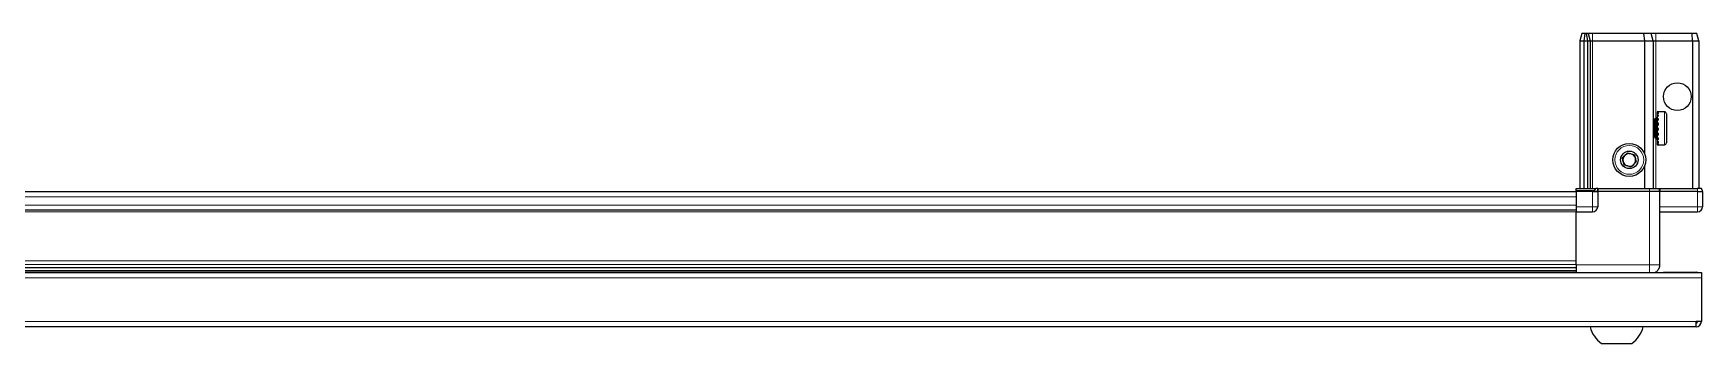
# Model space of a CAD drawing. Header units: millimetres. Extents: x 1219 to 5897, y -844 to 1914.
# Drawn here: x 2115 to 2775, y -844 to -722 of the extents above; entities that cross this region are included whole.
import ezdxf

# ---------------------------------------------------------------- set-up
doc = ezdxf.new("R2010")
doc.units = ezdxf.units.MM

msp = doc.modelspace()

# ---------------------------------------------------------------- linework, layer by layer
at = {"color": 7, "linetype": 'Continuous', "lineweight": 25}
for p, q in [((2726.96, -721.64), (2726.16, -724.64)), ((2726.16, -724.64), (2727.66, -724.64)), ((2726.16, -724.64), (2726.16, -782.94)), ((2728.11, -721.64), (2726.96, -721.64)), ((2728.11, -721.64), (2727.66, -724.64)), ((2727.66, -724.64), (2729.16, -724.64)), ((2727.66, -724.64), (2727.66, -782.94)), ((2728.61, -721.64), (2728.11, -721.64)), ((2728.61, -721.64), (2729.16, -724.64)), ((2729.35, -721.64), (2728.61, -721.64)), ((2729.16, -724.64), (2730.16, -724.64)), ((2729.16, -724.64), (2729.16, -782.94)), ((2729.35, -721.64), (2730.16, -724.64)), ((2731.16, -721.64), (2729.35, -721.64)), ((2730.16, -724.64), (2730.16, -782.94)), ((2730.16, -724.64), (2731.16, -724.64)), ((2751.32, -721.64), (2731.16, -721.64)), ((2731.16, -724.64), (2751.66, -724.64)), ((2751.32, -721.64), (2751.66, -724.64)), ((2754.35, -721.64), (2751.32, -721.64)), ((2751.66, -724.64), (2751.66, -769.14)), ((2751.66, -724.64), (2755.16, -724.64)), ((2755.16, -724.64), (2754.35, -721.64)), ((2756.16, -721.64), (2754.35, -721.64)), ((2755.16, -724.64), (2755.16, -782.94)), ((2755.16, -724.64), (2756.16, -724.64)), ((2770.5, -721.64), (2756.16, -721.64)), ((2756.16, -724.64), (2770.66, -724.64)), ((2770.66, -724.64), (2770.5, -721.64)), ((2772.35, -721.64), (2770.5, -721.64)), ((2770.66, -724.64), (2770.66, -782.94)), ((2770.66, -724.64), (2773.16, -724.64)), ((2773.16, -724.64), (2772.35, -721.64)), ((2773.16, -724.64), (2773.16, -782.94)), ((2755.19, -755.14), (2755.16, -755.14)), ((2755.67, -755.84), (2755.19, -755.14)), ((2755.19, -755.14), (2755.19, -763.14)), ((2756.16, -755.14), (2755.67, -755.84)), ((2755.67, -755.84), (2755.67, -762.45)), ((2756.16, -755.14), (2756.16, -763.14)), ((2756.66, -754.74), (2756.56, -754.74)), ((2756.56, -754.74), (2756.56, -763.54)), ((2759.56, -752.64), (2756.66, -752.64)), ((2757.16, -752.64), (2756.66, -752.64)), ((2756.66, -752.64), (2756.66, -752.69)), ((2756.66, -752.69), (2756.66, -752.98)), ((2757.16, -752.69), (2756.66, -752.69)), ((2757.16, -752.98), (2756.66, -752.98)), ((2756.66, -752.98), (2756.66, -753.25)), ((2757.16, -753.25), (2756.66, -753.25)), ((2756.66, -753.25), (2756.66, -753.92)), ((2757.16, -753.92), (2756.66, -753.92)), ((2756.66, -753.92), (2756.66, -754.39)), ((2756.66, -754.39), (2756.66, -755.36)), ((2757.16, -754.39), (2756.66, -754.39)), ((2757.16, -755.36), (2756.66, -755.36)), ((2756.66, -755.36), (2756.66, -755.99)), ((2756.66, -755.99), (2756.66, -757.18)), ((2757.16, -755.99), (2756.66, -755.99)), ((2757.16, -757.18), (2756.66, -757.18)), ((2756.66, -757.18), (2756.66, -757.82)), ((2757.16, -757.82), (2756.66, -757.82)), ((2756.66, -757.9), (2756.66, -759.19)), ((2757.16, -757.9), (2756.66, -757.9)), ((2757.16, -752.69), (2757.16, -752.64)), ((2757.16, -753.25), (2757.16, -752.98)), ((2757.16, -754.39), (2757.16, -753.92)), ((2757.16, -755.99), (2757.16, -755.36)), ((2757.16, -757.9), (2757.16, -757.18)), ((2760.36, -753.44), (2760.36, -764.84)), ((2755.16, -763.14), (2755.19, -763.14)), ((2755.19, -763.14), (2755.67, -762.45)), ((2755.67, -762.45), (2756.16, -763.14)), ((2756.56, -763.54), (2756.66, -763.54)), ((2757.16, -759.19), (2756.66, -759.19)), ((2757.16, -759.68), (2756.66, -759.68)), ((2756.66, -759.68), (2756.66, -759.93)), ((2756.66, -759.93), (2756.66, -761.2)), ((2757.16, -759.93), (2756.66, -759.93)), ((2757.16, -761.2), (2756.66, -761.2)), ((2756.66, -761.2), (2756.66, -761.89)), ((2756.66, -761.89), (2756.66, -763.01)), ((2757.16, -761.89), (2756.66, -761.89)), ((2757.16, -763.01), (2756.66, -763.01)), ((2756.66, -763.01), (2756.66, -763.57)), ((2756.66, -763.57), (2756.66, -764.43)), ((2757.16, -763.57), (2756.66, -763.57)), ((2757.16, -764.43), (2756.66, -764.43)), ((2756.66, -764.43), (2756.66, -764.83)), ((2756.66, -764.83), (2756.66, -765.34)), ((2757.16, -764.83), (2756.66, -764.83)), ((2757.16, -765.34), (2756.66, -765.34)), ((2756.66, -765.34), (2756.66, -765.52)), ((2756.66, -765.52), (2756.66, -765.64)), ((2757.16, -765.52), (2756.66, -765.52)), ((2756.66, -765.64), (2759.56, -765.64)), ((2757.16, -759.93), (2757.16, -759.19)), ((2757.16, -761.89), (2757.16, -761.2)), ((2757.16, -763.57), (2757.16, -763.01)), ((2757.16, -764.83), (2757.16, -764.43)), ((2757.16, -765.52), (2757.16, -765.34)), ((2751.66, -774.14), (2751.66, -782.94)), ((2724.66, -784.29), (2084.66, -784.29)), ((2724.66, -783.81), (2724.66, -782.94)), ((2724.66, -782.94), (2732.48, -782.94)), ((2731.16, -783.81), (2724.66, -783.81)), ((2724.66, -784.14), (2724.66, -783.81)), ((2731.16, -784.14), (2724.66, -784.14)), ((2724.66, -784.14), (2724.66, -790.14)), ((2731.16, -784.14), (2733.16, -784.14)), ((2733.16, -784.14), (2731.16, -784.14)), ((2733.16, -782.94), (2732.48, -782.94)), ((2733.16, -784.14), (2733.16, -782.94)), ((2733.16, -782.94), (2733.36, -782.94)), ((2733.36, -784.14), (2733.16, -784.14)), ((2733.16, -784.14), (2733.16, -790.14)), ((2733.36, -782.94), (2753.66, -782.94)), ((2753.66, -784.14), (2733.36, -784.14)), ((2753.66, -782.94), (2757.66, -782.94)), ((2757.66, -784.14), (2753.66, -784.14)), ((2757.66, -784.14), (2757.66, -782.94)), ((2757.66, -782.94), (2757.86, -782.94)), ((2757.86, -784.14), (2757.66, -784.14)), ((2757.66, -784.14), (2757.66, -813.14)), ((2757.86, -782.94), (2772.66, -782.94)), ((2772.66, -784.14), (2757.86, -784.14)), ((2774.16, -782.94), (2772.66, -782.94)), ((2772.66, -784.14), (2774.66, -784.14)), ((2774.66, -783.81), (2774.16, -782.94)), ((2774.66, -783.81), (2774.16, -782.94)), ((2774.66, -784.14), (2774.66, -783.81)), ((2774.66, -784.14), (2774.66, -783.81)), ((2774.66, -784.14), (2774.66, -784.14)), ((2774.66, -784.14), (2774.66, -790.14)), ((2724.66, -791.49), (2084.66, -791.49)), ((2724.66, -790.14), (2724.66, -792.14)), ((2724.66, -792.14), (2731.16, -792.14)), ((2724.66, -813.14), (2724.66, -792.14)), ((2757.66, -792.14), (2772.66, -792.14)), ((1375.16, -816.14), (2774.16, -816.14)), ((1424.66, -814.17), (2724.66, -814.17)), ((1424.66, -814.2), (2724.66, -814.2)), ((2698.53, -815.99), (1450.78, -815.99)), ((2693.16, -816.14), (2693.16, -815.99)), ((2693.33, -816.14), (2693.33, -815.99)), ((2693.54, -816.14), (2693.54, -815.99)), ((2694.1, -816.14), (2694.1, -815.99)), ((2694.52, -816.14), (2694.52, -815.99)), ((2695.42, -816.14), (2695.42, -815.99)), ((2696, -816.14), (2696, -815.99)), ((2697.15, -816.14), (2697.15, -815.99)), ((2697.84, -816.14), (2697.84, -815.99)), ((2699.12, -815.99), (2698.53, -815.99)), ((2699.12, -816.14), (2699.12, -815.99)), ((2699.13, -815.99), (2699.12, -815.99)), ((2699.86, -815.99), (2699.13, -815.99)), ((2699.29, -816.14), (2699.29, -815.99)), ((2699.79, -816.14), (2699.79, -815.99)), ((2699.86, -816.14), (2699.86, -815.99)), ((2700.78, -815.99), (2699.86, -815.99)), ((2699.86, -815.99), (2699.86, -815.99)), ((2724.66, -815.99), (2700.78, -815.99)), ((2701.15, -816.14), (2701.15, -815.99)), ((2701.86, -816.14), (2701.86, -815.99)), ((2703.03, -816.14), (2703.03, -815.99)), ((2703.64, -816.14), (2703.64, -815.99)), ((2704.58, -816.14), (2704.58, -815.99)), ((2705.03, -816.14), (2705.03, -815.99)), ((2705.65, -816.14), (2705.65, -815.99)), ((2705.9, -816.14), (2705.9, -815.99)), ((2706.14, -816.14), (2706.14, -815.99)), ((2706.15, -816.14), (2706.15, -815.99)), ((2759.16, -816.04), (2759.16, -816.14)), ((2759.16, -816.04), (2772.06, -816.04)), ((2774.16, -816.14), (2774.16, -818.24)), ((2774.16, -818.24), (2774.16, -835.54)), ((2772.06, -837.64), (1377.26, -837.64)), ((2774.16, -835.54), (2772.06, -835.54)), ((2772.06, -837.64), (2772.06, -835.54)), ((2734.66, -844.24), (2746.66, -844.24))]:
    msp.add_line(p, q, dxfattribs=at)
at = {"color": 8, "linetype": 'Continuous', "lineweight": 18}
for p, q in [((2731.16, -721.64), (2731.16, -724.64)), ((2731.16, -724.64), (2731.16, -782.94)), ((2756.16, -724.64), (2756.16, -721.64)), ((2756.16, -724.64), (2756.16, -755.14)), ((2759.56, -752.64), (2759.56, -765.64)), ((2756.16, -763.14), (2756.16, -782.94)), ((2731.16, -784.14), (2731.16, -783.81)), ((2731.16, -784.14), (2731.16, -790.14)), ((2733.36, -782.94), (2733.36, -784.14)), ((2753.66, -784.14), (2753.66, -782.94)), ((2753.66, -784.14), (2753.66, -813.14)), ((2757.86, -782.94), (2757.86, -784.14)), ((2772.66, -784.14), (2772.66, -782.94)), ((2772.66, -784.14), (2772.66, -790.14)), ((2724.66, -786.29), (2084.66, -786.29)), ((2724.66, -789.49), (2084.66, -789.49)), ((2731.16, -790.14), (2724.66, -790.14)), ((2731.16, -790.14), (2731.16, -792.14)), ((2733.16, -790.14), (2731.16, -790.14)), ((2772.66, -790.14), (2757.66, -790.14)), ((2774.66, -790.14), (2772.66, -790.14)), ((2772.66, -792.14), (2772.66, -790.14)), ((2724.66, -792.14), (2084.66, -792.14)), ((1424.66, -811.55), (2724.66, -811.55)), ((2774.16, -818.24), (1375.16, -818.24)), ((2724.66, -812.96), (1424.66, -812.96)), ((1424.66, -815.41), (2724.66, -815.41)), ((2753.66, -813.14), (2724.66, -813.14)), ((2772.06, -816.14), (2772.06, -816.04)), ((2772.06, -835.54), (1377.26, -835.54))]:
    msp.add_line(p, q, dxfattribs=at)
at = {"color": 7, "linetype": 'Continuous', "lineweight": 25, "flags": 128}
msp.add_lwpolyline([(2772.7, -816.14), (2772.47, -816.09), (2772.06, -816.04)], dxfattribs=at)
at = {"color": 7, "linetype": 'Continuous', "lineweight": 25}
for centre, radius in [((2764.66, -746.64), 5.5), ((2745.66, -771.64), 6.5), ((2745.66, -771.64), 3.46)]:
    msp.add_circle(centre, radius, dxfattribs=at)
at = {"color": 8, "linetype": 'Continuous', "lineweight": 18}
msp.add_circle((2745.66, -771.64), 5.7, dxfattribs=at)
at = {"color": 7, "linetype": 'Continuous', "lineweight": 25}
for centre, radius, start, end in [((2756.16, -754.74), 0.4, 270, 360), ((2759.56, -753.44), 0.8, 0, 90), ((2756.16, -763.54), 0.4, 0, 90), ((2759.56, -764.84), 0.8, 270, 360), ((2745.66, -771.64), 2.5, 134.67671, 194.67671), ((2745.66, -771.64), 2.5, 194.67671, 254.67671), ((2745.66, -771.64), 2.5, 74.67671, 134.67671), ((2745.66, -771.64), 2.5, 14.67671, 74.67671), ((2745.66, -771.64), 2.5, 314.67671, 14.67671), ((2745.66, -771.64), 2.5, 254.67671, 314.67671), ((2731.16, -790.14), 2, 270, 0), ((2772.66, -790.14), 2, 270, 0), ((2741.68, -834.62), 11.91, 194.70035, 233.8734), ((2739.63, -834.62), 11.91, 306.1266, 345.29965), ((2772.06, -835.54), 2.1, 270, 0), ((2772.06, -835.54), 0.6, 270, 0)]:
    msp.add_arc(centre, radius, start, end, dxfattribs=at)
msp.add_ellipse((2731.16, -780.35), major_axis=(0, 3.46), ratio=0.57735, start_param=3.141593, end_param=3.864327, dxfattribs=at)
for points, knots in [([(2742.87, -770.88), (2743.24, -770.52), (2743.93, -769.84), (2744.61, -769.17), (2744.93, -768.85)], [0, 0, 0, 0, 0.534686, 1, 1, 1, 1]), ([(2743.6, -773.67), (2743.52, -773.34), (2743.31, -772.54), (2743.06, -771.58), (2742.9, -771), (2742.87, -770.88)], [0, 0, 0, 0, 0.362901, 0.866875, 1, 1, 1, 1]), ([(2744.93, -768.85), (2745.42, -768.99), (2746.35, -769.24), (2747.28, -769.5), (2747.71, -769.62)], [0, 0, 0, 0, 0.5346859, 1, 1, 1, 1]), ([(2747.71, -769.62), (2747.74, -769.74), (2747.89, -770.31), (2748.15, -771.28), (2748.35, -772.07), (2748.44, -772.41)], [0, 0, 0, 0, 0.133125, 0.637099, 1, 1, 1, 1]), ([(2746.39, -774.44), (2745.89, -774.3), (2744.96, -774.05), (2744.04, -773.79), (2743.6, -773.67)], [0, 0, 0, 0, 0.534686, 1, 1, 1, 1]), ([(2748.44, -772.41), (2748.07, -772.77), (2747.39, -773.45), (2746.71, -774.12), (2746.39, -774.44)], [0, 0, 0, 0, 0.534686, 1, 1, 1, 1]), ([(2724.66, -813.14), (2724.66, -813.54), (2724.66, -814.33), (2724.66, -815.35), (2724.66, -815.98), (2724.66, -816.13), (2724.66, -816.14)], [0, 0, 0, 0, 0.32552, 0.65104, 0.97656, 1, 1, 1, 1]), ([(2757.66, -813.14), (2757.61, -813.58), (2757.54, -814.26), (2757.1, -815.08), (2756.65, -815.63), (2756.24, -815.99), (2755.98, -816.12), (2755.94, -816.14)], [0, 0, 0, 0, 0.363018, 0.558438, 0.758004, 0.95757, 1, 1, 1, 1])]:
    msp.add_open_spline(points, degree=3, knots=knots, dxfattribs=at)
at = {"color": 8, "linetype": 'Continuous', "lineweight": 18}
msp.add_open_spline([(2753.66, -813.14), (2753.66, -813.58), (2753.66, -814.26), (2753.66, -815.08), (2753.66, -815.63), (2753.66, -815.99), (2753.66, -816.12), (2753.66, -816.14)], degree=3, knots=[0, 0, 0, 0, 0.3630185, 0.5584377, 0.7580039, 0.9575702, 1, 1, 1, 1], dxfattribs=at)
msp.add_open_spline([(2757.66, -813.14), (2757.6, -813.14), (2757.48, -813.14), (2756.55, -813.14), (2755.23, -813.14), (2754.18, -813.14), (2753.66, -813.14)], degree=3, dxfattribs=at)

doc.saveas('drawing.dxf')
